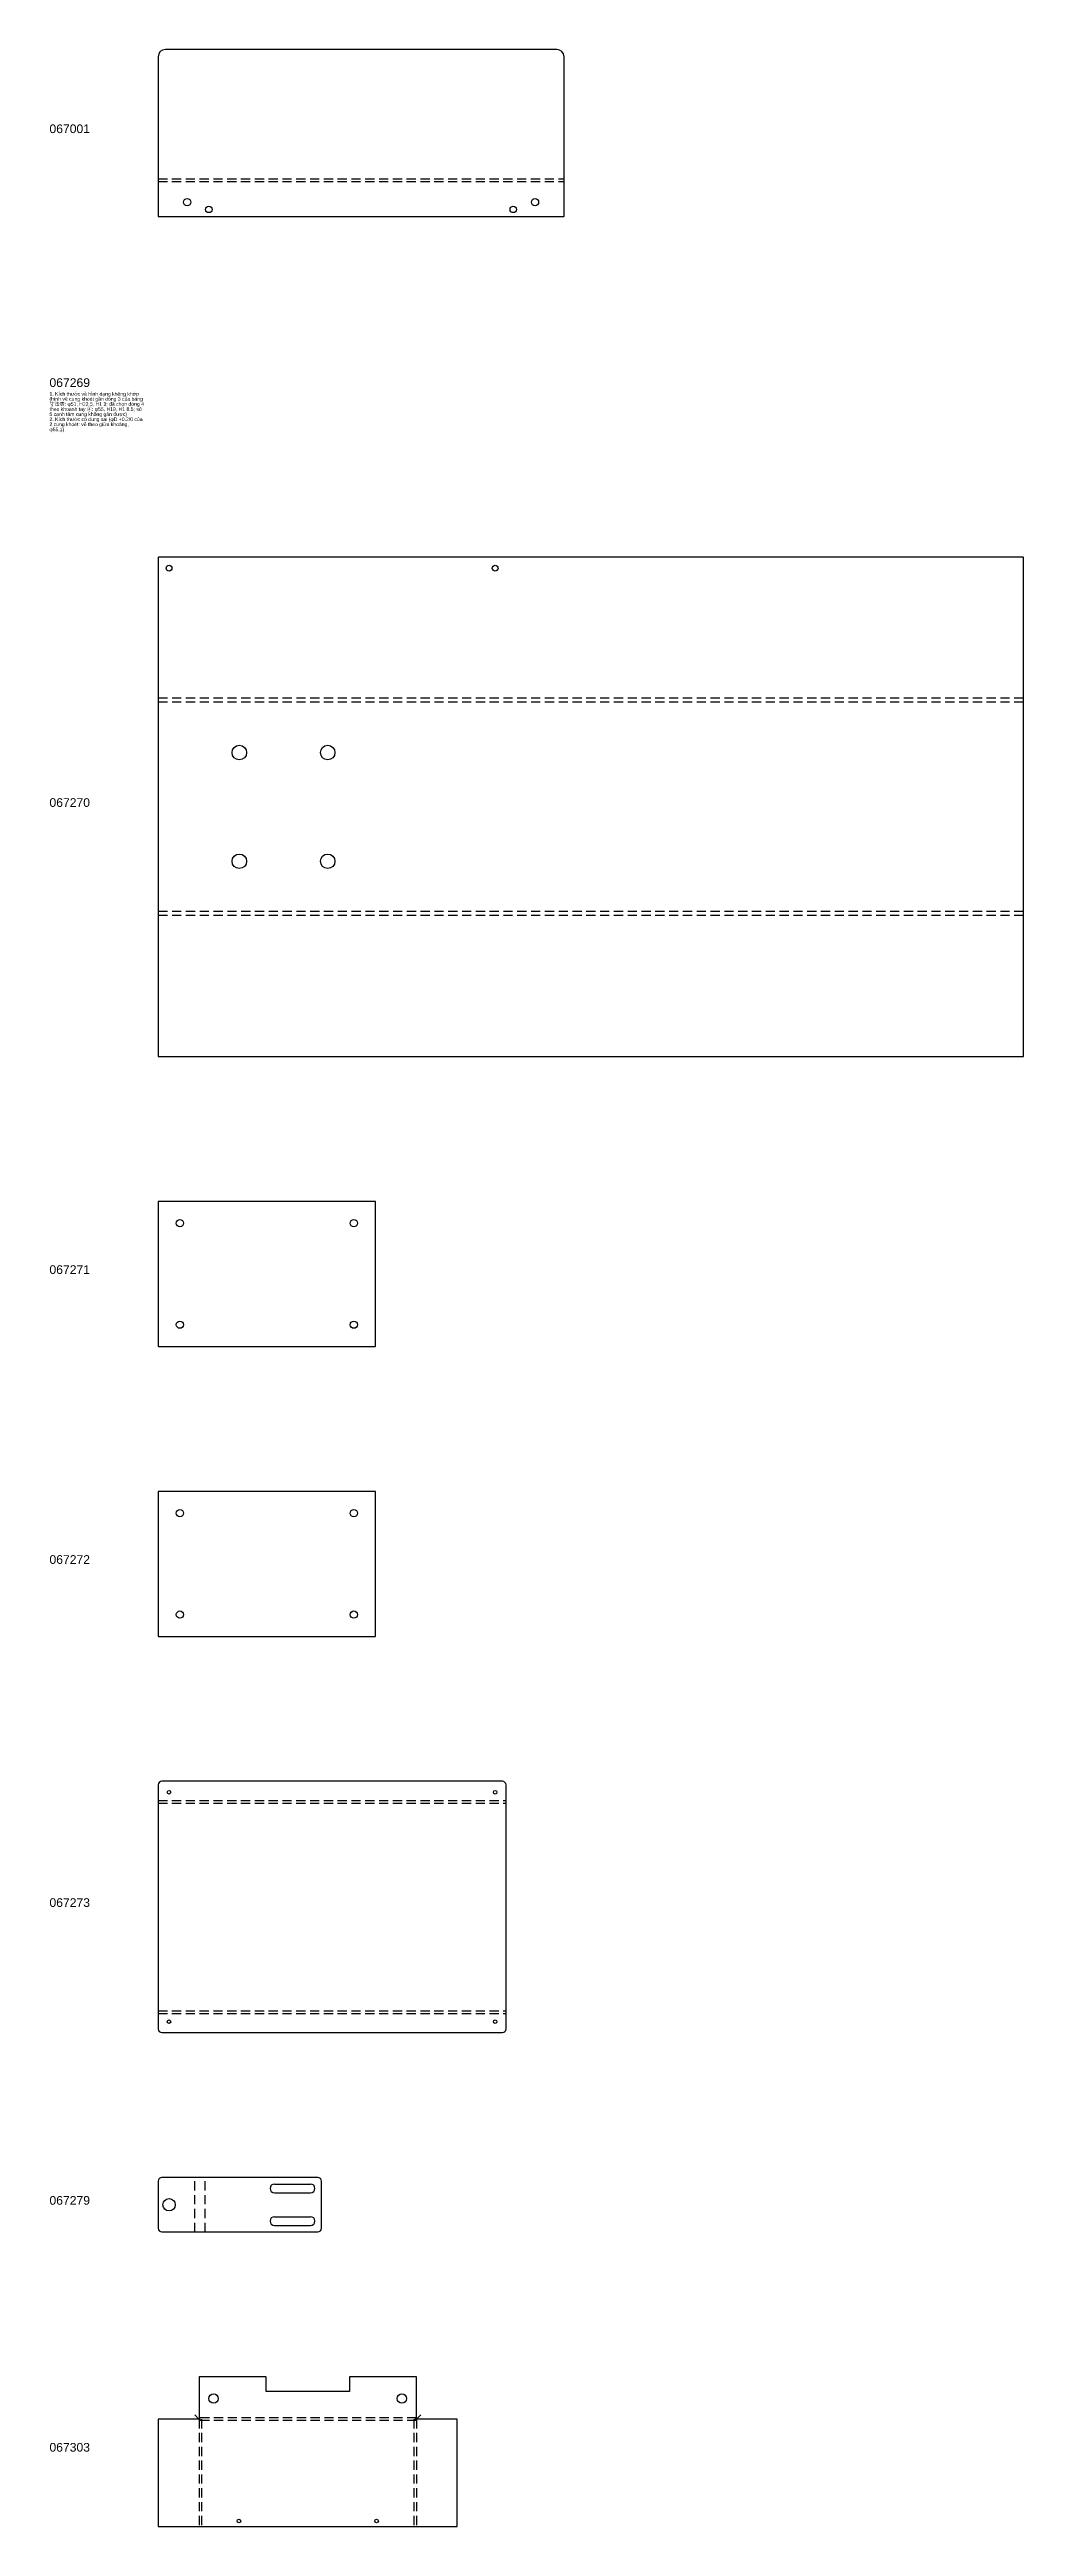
# Model space of a CAD drawing. Extents: x -150 to 1194, y 0 to 3417.
import ezdxf

# ---------------------------------------------------------------- set-up
doc = ezdxf.new("R2010")
doc.units = 0
doc.header["$MEASUREMENT"] = 0
doc.linetypes.add('DASHED', pattern=[19.05, 12.7, -6.35])
doc.layers.get('0').update_dxf_attribs({"linetype": 'CONTINUOUS'})
doc.styles.get("Standard").update_dxf_attribs({"font": 'arial.ttf'})

msp = doc.modelspace()

# ---------------------------------------------------------------- linework, layer by layer
for p, q in [((550, 3417.32), (10, 3417.32)), ((0, 3407.32), (0, 3187.26)), ((560, 3187.26), (560, 3407.32)), ((0.5, 3186.76), (559.5, 3186.76)), ((0, 2716.26), (0, 2028.54)), ((1193.5, 2716.76), (0.5, 2716.76)), ((1194, 2028.54), (1194, 2716.26)), ((0.5, 2028.04), (1193.5, 2028.04)), ((0, 1827.54), (0, 1628.54)), ((299.5, 1828.04), (0.5, 1828.04)), ((300, 1628.54), (300, 1827.54)), ((0.5, 1628.04), (299.5, 1628.04)), ((0, 1427.54), (0, 1228.54)), ((299.5, 1428.04), (0.5, 1428.04)), ((300, 1228.54), (300, 1427.54)), ((0.5, 1228.04), (299.5, 1228.04)), ((475, 1028.04), (5, 1028.04)), ((0, 1023.04), (0, 686.4)), ((480, 686.4), (480, 1023.04)), ((5, 681.4), (475, 681.4)), ((220.38, 481.4), (5, 481.4)), ((0, 476.4), (0, 411.4)), ((160.38, 472.4), (210.38, 472.4)), ((160.38, 460.4), (210.38, 460.4)), ((225.38, 411.4), (225.38, 476.4)), ((160.38, 427.4), (210.38, 427.4)), ((160.38, 415.4), (210.38, 415.4)), ((5, 406.4), (220.38, 406.4)), ((56.4, 205.9), (56.4, 148)), ((148.4, 206.4), (56.9, 206.4)), ((148.9, 186.4), (148.9, 205.9)), ((263.9, 205.9), (263.9, 186.4)), ((355.9, 206.4), (264.4, 206.4)), ((356.4, 148), (356.4, 205.9)), ((263.9, 186.4), (148.9, 186.4)), ((0, 147.5), (0, 0.5)), ((56.4, 148), (0.5, 148)), ((412.3, 148), (356.4, 148)), ((412.8, 0.5), (412.8, 147.5)), ((0.5, 0), (412.3, 0))]:
    msp.add_line(p, q)
at = {"linetype": 'DASHED'}
for p, q in [((0, 3238.76), (560, 3238.76)), ((0, 3235.32), (560, 3235.32)), ((1194, 2522.4), (0, 2522.4)), ((1194, 2516.76), (0, 2516.76)), ((1194, 2228.04), (0, 2228.04)), ((1194, 2222.4), (0, 2222.4)), ((0, 1001.72), (480, 1001.72)), ((0, 998.04), (480, 998.04)), ((0, 711.4), (480, 711.4)), ((0, 707.72), (480, 707.72)), ((50.38, 406.4), (50.38, 481.4)), ((65, 406.4), (65, 481.4)), ((356.4, 150), (56.4, 150)), ((56.4, 148), (56.4, 0)), ((356.4, 146.4), (56.4, 146.4)), ((60, 148), (60, 0)), ((352.8, 148), (352.8, 0)), ((356.4, 148), (356.4, 0))]:
    msp.add_line(p, q, dxfattribs=at)
at = {"color": 3}
for p, q in [((50.4, 154), (56.25, 148.15)), ((56.61, 148), (58.6, 148)), ((356.19, 148), (354.2, 148)), ((362.4, 154), (356.55, 148.15))]:
    msp.add_line(p, q, dxfattribs=at)
for centre, radius in [((40, 3206.76), 5), ((70, 3196.76), 4.5), ((490, 3196.76), 4.5), ((520, 3206.76), 5), ((15, 2701.76), 4), ((465, 2701.76), 4), ((112, 2447.4), 10), ((234, 2447.4), 10), ((112, 2297.4), 10), ((234, 2297.4), 10), ((30, 1798.04), 5), ((270, 1798.04), 5), ((30, 1658.04), 5), ((270, 1658.04), 5), ((30, 1398.04), 5), ((270, 1398.04), 5), ((30, 1258.04), 5), ((270, 1258.04), 5), ((15, 1013.04), 2.5), ((465, 1013.04), 2.5), ((15, 696.4), 2.5), ((465, 696.4), 2.5), ((15, 443.9), 8.5), ((76.4, 176.4), 6.5), ((336.4, 176.4), 6.5), ((111.4, 7.5), 2.5), ((301.4, 7.5), 2.5)]:
    msp.add_circle(centre, radius)
for centre, radius, start, end in [((10, 3407.32), 10, 90, 180), ((550, 3407.32), 10, 0, 90), ((0.5, 3187.26), 0.5, 180, 270), ((559.5, 3187.26), 0.5, 270, 0), ((0.5, 2716.26), 0.5, 90, 180), ((1193.5, 2716.26), 0.5, 0, 90), ((0.5, 2028.54), 0.5, 180, 270), ((1193.5, 2028.54), 0.5, 270, 0), ((0.5, 1827.54), 0.5, 90, 180), ((299.5, 1827.54), 0.5, 0, 90), ((0.5, 1628.54), 0.5, 180, 270), ((299.5, 1628.54), 0.5, 270, 0), ((0.5, 1427.54), 0.5, 90, 180), ((299.5, 1427.54), 0.5, 0, 90), ((0.5, 1228.54), 0.5, 180, 270), ((299.5, 1228.54), 0.5, 270, 0), ((5, 1023.04), 5, 90, 180), ((475, 1023.04), 5, 0, 90), ((5, 686.4), 5, 180, 270), ((475, 686.4), 5, 270, 0), ((5, 476.4), 5, 90, 180), ((220.38, 476.4), 5, 0, 90), ((160.38, 466.4), 6, 90, 270), ((210.38, 466.4), 6, 270, 90), ((5, 411.4), 5, 180, 270), ((160.38, 421.4), 6, 90, 270), ((210.38, 421.4), 6, 270, 90), ((220.38, 411.4), 5, 270, 0), ((56.9, 205.9), 0.5, 90, 180), ((148.4, 205.9), 0.5, 0, 90), ((264.4, 205.9), 0.5, 90, 180), ((355.9, 205.9), 0.5, 0, 90), ((0.5, 147.5), 0.5, 90, 180), ((412.3, 147.5), 0.5, 0, 90), ((0.5, 0.5), 0.5, 180, 270), ((412.3, 0.5), 0.5, 270, 0)]:
    msp.add_arc(centre, radius, start, end)
for centre, start, end in [((56.61, 148.5), 225, 270), ((356.19, 148.5), 270, 315)]:
    msp.add_arc(centre, 0.5, start, end, dxfattribs=at)

# ---------------------------------------------------------------- texts
for s, p in [('067001', (-150, 3302.04)), ('067269', (-150, 2951.76)), ('067270', (-150, 2372.4)), ('067271', (-150, 1728.04)), ('067272', (-150, 1328.04)), ('067273', (-150, 854.72)), ('067279', (-150, 443.9)), ('067303', (-150, 103.2))]:
    msp.add_text(s, height=12).set_placement(p)
at = {"color": 6}
for s, p in [('1. Kích thước và hình dạng không khớp', (-150, 2939.76)), ('theo khoanh tay ④: φ55, H19, H1 8.5; số', (-150, 2918.76)), ('5 cạnh tâm cung không gán được)', (-150, 2911.76)), ('寸法表: φ51, H22.5, H1 3; đã chọn dòng 4', (-150, 2925.76)), ('2. Kích thước có dung sai (φD +0.2/0 của', (-150, 2904.76)), ('(hình vẽ cung khoét gần dòng 3 của bảng', (-150, 2932.76)), ('φ55.1)', (-150, 2890.76)), ('2 cung khoét: vẽ theo giữa khoảng,', (-150, 2897.76))]:
    msp.add_text(s, height=5, dxfattribs=at).set_placement(p)

doc.saveas('drawing.dxf')
